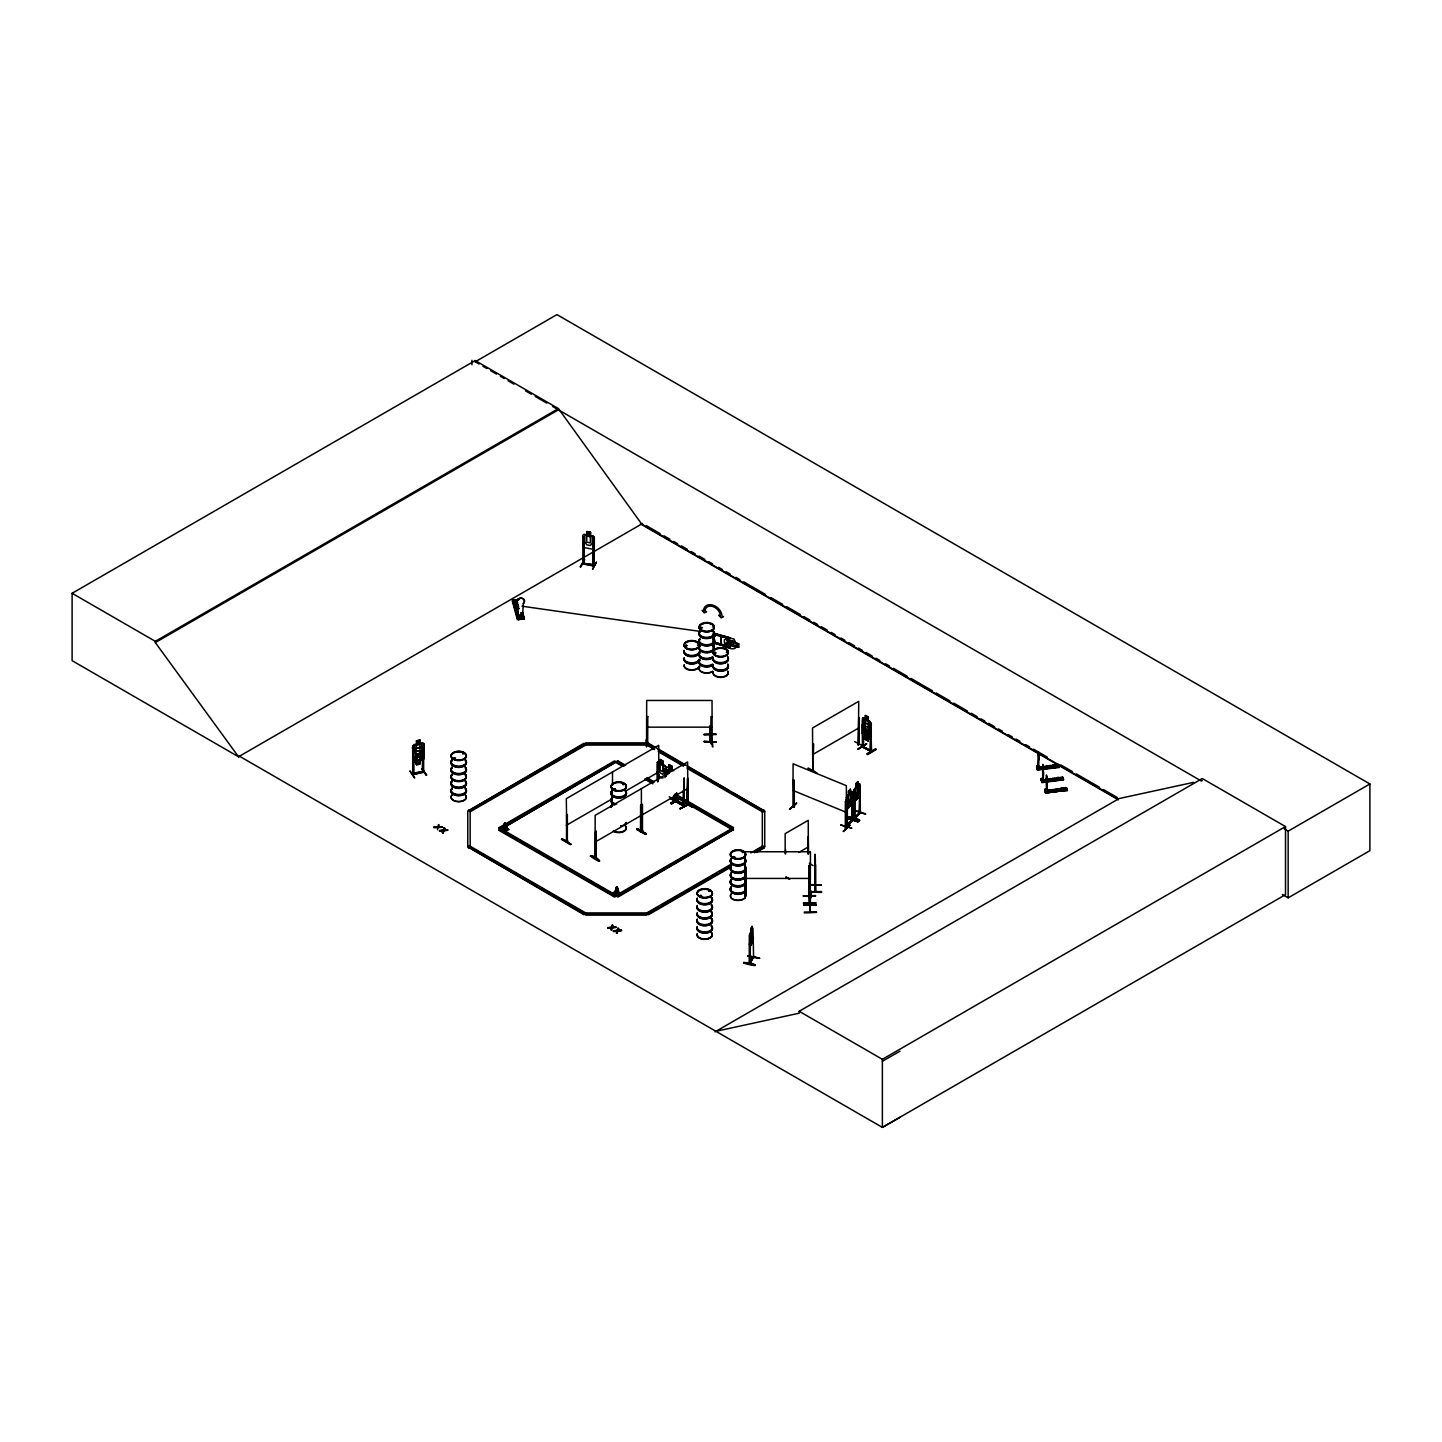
<?xml version="1.0" encoding="UTF-8"?>
<svg xmlns="http://www.w3.org/2000/svg" width="1442" height="1442" viewBox="0 0 1442 1442"><rect width="100%" height="100%" fill="white"/><g stroke="black" fill="none" stroke-linecap="round" stroke-linejoin="round"><path stroke-width="1.5" d="M809.16 878.575L809.413 885.857L809.917 876.754M809.917 890.543L810.007 888.741M814.928 867.561L815.163 874.753M809.827 900.871L809.755 891.967M809.647 883.063L809.809 880.503L810.007 891.336M810.043 892.526L810.025 895.085L810.17 892.508M1038.15 754.923L1037.501 770.028L1037.285 769.127L1058.969 766.585L1059.203 767.468L1037.483 769.974M1042.061 778.932L1042.62 778.788M1043.359 772.461L1043.161 780.933L1043.593 772.047M1047.271 783.024L1046.892 791.514L1046.351 789.387M809.647 892.995C809.701 897.122 809.899 884.595 809.737 890.741M809.214 880.972L809.25 879.512M815.018 868.39L814.928 869.796M504.844 826.392C503.799 815.685 510.847 834.792 503.186 830.105L504.952 822.877M616.653 890.435C615.608 879.728 622.656 898.835 615.013 894.148L616.761 886.92M809.827 886.848L809.863 885.388L809.953 887.569M1037.104 766.874C1036.834 766.946 1037.465 764.927 1038.889 768.298M1037.988 754.959L1038.619 751.931M1037.789 766.387L1038.727 768.316L1038.889 753.499M1041.701 779.491L1041.557 778.482L1041.809 781.131M1042.368 767.937L1043.197 765.089M1042.512 767.342L1042.8 764.62M1045.468 792.325L1067.368 790.685L1067.152 789.783L1045.666 793.226L1045.27 790.072M1046.081 779.059L1046.532 775.219M1045.468 790.072C1044.152 788.45 1048.118 790.721 1045.216 789.549M1047.09 783.042L1047.018 780.122M1047.325 782.645L1047.054 776.715M685.923 646.286C687.816 645.493 684.175 645.8 686.302 646.268M686.861 645.475L685.959 645.277M697.459 644.989L698.721 645.223M700.56 628.117L702.2 627.703L700.668 627.883M701.731 627.847L700.902 627.865M712.745 627L712.438 626.909M713.592 648.089L713.7 648.125M714.655 653.424L715.106 652.451M716.151 652.956L713.934 653.136L714.853 653.46M726.696 651.892L727.597 652.289L726.48 652.09M522.527 616.653L523.32 603.567A4.092 3.299 -15.2 0 0 523.374 599.007A4.092 3.299 -15.2 0 0 517.66 599.512A4.092 3.299 -15.2 0 0 517.66 604.234L517.624 604.09A4.092 3.299 -15.2 0 1 517.624 599.367A4.092 3.299 -15.2 0 1 523.32 598.863A4.092 3.299 -15.2 0 1 523.32 603.567L523.374 603.711M810.043 898.618L809.809 893.679L809.809 897.158M847.319 799.265L846.4 799.697L847.319 799.265L847.373 826.05C844.111 825.112 861.361 813.342 846.4 826.374M852.276 820.354L852.799 819.471L851.789 819.849M846.778 799.823L846.778 826.5L852.799 820.444M854.529 818.876L854.601 791.478L854.421 818.84L860.459 812.783M1045.252 790.018L1045.955 789.982M1046.441 789.874L1046.279 779.671M504.051 830.538L504.628 823.094L502.807 829.492M615.878 894.581L616.437 887.136L614.616 893.535M752.958 941.356L753.373 937.534L753.121 941.428L749.894 946.565L753.121 941.428M743.513 963.148C750.489 960.444 766.243 969.727 743.531 963.04M743.712 962.733L755.193 965.185L743.712 962.301M1038.925 759.844L1038.925 757.627M1046.369 775.237L1046.892 776.733M1046.333 778.139L1046.243 781.077M521.049 615.139C521.535 617.5 519.102 613.787 521.031 615.247M520.923 615.193L520.706 616.635L520.544 614.761M846.472 806.547L847.157 809.106L851.789 804.366L852.276 800.436M859.45 796.705L854.745 801.265L854.205 798.796L854.691 801.41L859.396 796.651L859.937 792.776M785.926 877.205L789.603 879.007M1042.656 779.311L1042.079 779.311M504.772 822.913L503.006 828.862M614.815 892.904L616.599 886.956M846.544 797.696L846.706 828.357L845.318 828.195L846.454 828.591L846.346 785.674L793.082 763.809L792.956 806.691L794.163 805.826M845.499 828.267L845.445 801.518L846.58 801.68L845.445 801.518M809.431 902.277L809.917 903.233L809.665 895.356M810.134 912.389L810.458 851.753L745.117 851.753L744.991 894.887L745.244 893.589L746.343 894.184M810.476 906.117L810.007 874.717L809.953 878.322M809.917 878.575L810.188 912.48L810.152 911.002M810.656 912.317L810.152 911.759M423.696 743.585L423.624 772.317C423.263 768.081 422.019 777.995 422.506 758.907M848.527 817.416C858.621 817.199 867.597 824.734 848.527 817.416L859.18 820.877M848.797 817.055L859.45 820.552M848.815 816.623L859.468 820.083M503.186 830.105L504.7 823.184M615.013 894.148L616.509 887.227M710.419 726.209L710.545 741.711M453.689 758.15L454.645 757.987M453.924 758.258C455.654 759.772 454.284 756.563 454.428 758.925M455.492 758.095L455.023 758.961M463.116 753.085L463.206 754.04L463.387 753.085M462.612 753.625L463.206 753.048M613.607 788.99L615.446 789.603L613.715 789.459M615.5 789.747L615.193 789.225M623.557 784.664L623.304 784.16M699.622 895.752L700.686 895.338M700.686 896.401L699.983 895.59L700.992 896.69M700.163 896.005L701.281 895.428L701.515 896.509M709.14 890.543L709.049 891.462M708.851 890.723L709.32 891.192M733.473 857.485L733.798 856.44L732.969 857.521M735.023 857.521L733.473 857.143M735.15 857.341L732.842 856.999L733.996 857.702M742.269 851.717L743.009 851.97M753.607 958.011L752.976 928.197L749.299 935.191L749.299 963.959L749.768 962.247M749.912 933.298L749.696 964.031L753.986 956.461L753.499 958.065M749.299 963.851L753.896 956.587M753.066 957.073L753.914 956.533M561.515 839.478C562.398 836.342 581.955 853.033 561.929 838.739M561.551 839.406L570.239 844.435L570.69 843.642M590.391 856.169C594.356 853.069 608.921 869.274 590.445 856.079M590.805 855.845L599.53 860.748M645.98 833.512L637.04 828.699L646.052 833.945M808.151 768.496L816.893 773.417M808.169 768.063L816.893 773.002M618.762 893.968L617.14 887.1L618.96 893.319M750.795 931.893L749.84 963.905M809.124 896.329L809.431 903.251L809.268 865.488L809.196 896.888M815.397 884.18L814.964 885.785M814.874 885.226L815.181 892.147L815.018 854.385L815.054 863.47M809.863 905.432L810.422 904.567M1057.058 789.874L1058.861 789.928M423.912 749.786L422.722 746.722L413.98 748.777L412.754 752.418L414.07 748.867L422.686 746.92M412.682 755.013L413.836 758.005L422.596 755.968L423.876 752.4M713.7 637.418L712.6 636.643M863.524 721.991L862.55 724.623L863.452 721.829L870.265 725.596L871.166 729.364L870.265 725.596M862.46 727.219L863.361 730.986L870.175 734.753L871.166 731.923M848.455 794.542L846.364 797.696L852.402 791.676L851.789 820.822M854.836 788.197L854.024 790.036L860.045 784.015L859.342 813.252L859.991 786.016L860.405 812.928L854.673 817.398M520.58 616.581L520.31 614.851M520.67 614.761L520.274 616.022L521.319 616.076M520.652 615.301L520.977 615.824M521.085 615.86L520.49 615.085M1042.674 767.324L1042.368 769.091M437.467 829.799L438.476 824.536M443.091 832.485L443.974 830.322L447.669 829.835L443.974 830.88L443.091 833.043L442.388 832.088L443.091 833.043M611.354 930.18L612.237 927.458L615.914 926.99L612.237 928.017L612.363 924.935L611.354 930.18L611.372 927.53M616.96 933.425L617.861 930.703L621.538 930.234L617.861 931.262L616.96 933.425L616.978 930.775L613.355 930.793L614.022 931.73L617.104 930.306L613.355 930.793M443.235 829.925L439.486 830.952L443.109 830.934L444.1 827.78L444.803 828.735L444.1 827.78M444.1 828.339L443.235 830.484L439.486 830.952M612.363 924.935L611.48 927.621L607.749 928.107L611.48 927.062M617.987 928.179L618.672 929.135L617.987 928.179L617.104 930.865L613.355 931.352M438.476 826.608L442.045 827.149L438.35 827.636L439.179 824.95M442.388 832.647L443.109 830.376M444.1 830.412L444.803 828.195M612.345 927.548L613.048 925.331M616.275 933.028L616.978 931.334M618.672 928.576L617.969 930.793L621.538 930.793M409.997 771.344L414.665 778.013L410.087 770.911M592.896 549.132L594.212 546.121M594.338 546.158L592.986 549.258L584.01 547.581L582.856 544.031L584.046 547.509M680.011 798.399L671.359 803.771M858.26 749.245L866.804 743.766L857.864 749.101M848.401 794.542L847.409 796.651L848.401 804.402L851.231 798.868L851.231 792.74L850.239 792.667L851.771 791.153M863.686 746.361L854.727 741.621M863.307 747.461L863.596 733.942M863.596 720.603L862.514 720.333L862.803 746.83L871.581 751.643L870.662 724.515L870.373 751.462L870.662 724.515M789.495 809.322L796.543 803.122M646.431 739.44L646.521 746.884M646.431 739.8L646.521 746.469M674.009 796.164L674.441 800.454M675.577 800.598L676.55 801.103M675.595 801.536L684.175 806.475L684.175 777.833L684.139 806.529M675.992 794.74L675.901 801.355L684.463 806.312C683.58 801.103 665.609 797.065 684.481 805.303M744.829 891.138L744.937 898.168M700.722 627.829L701.443 628.406M698.18 645.331L698.613 644.935M727.201 652.559L726.498 652.433M580.747 566.994L584.551 559.82M859.378 813.324L860.423 811.774L854.439 817.217M852.727 820.516L852.33 793.677L851.717 820.967M854.061 818.641L854.079 790M583.848 537.397L582.802 537.199L583.848 537.397L583.866 564.128L583.974 537.163M586.768 534.964L586.696 531.485L590.517 532.188L590.337 535.631L592.247 537.091L592.247 543.219L590.337 545.491L586.768 544.824L584.857 541.832L584.857 535.703L586.696 534.766M590.463 535.559L590.517 532.188M593.149 539.128L594.338 539.092L593.149 539.128L593.041 565.787L594.23 566.075L594.338 537.343L592.986 535.937L584.082 534.279L582.82 535.288L582.874 563.966L583.974 563.84M584.028 560.199L580.207 566.994L584.623 559.82M593.455 564.561L594.05 566.057L582.766 563.948L584.1 562.885L582.856 562.614L583.091 563.606M593.329 564.597L583.974 563.407L594.338 565.066M592.518 569.284L596.285 562.001M592.68 569.248L596.393 562.47M566.598 815.054L566.508 841.786L567.445 841.317L567.463 840.253L566.508 840.812M641.762 831.782L642.159 804.42L640.608 805.339L640.518 832.07L641.384 804.87M640.879 831.277L642.555 830.52M642.573 830.286L642.465 831.385L642.465 804.6M687.96 804.131L687.023 804.582M687.888 805.087L686.716 805.393L687.582 778.193L687.996 805.033L687.582 761.989L595.167 815.343L595.077 858.278L596.357 857.936L595.384 858.459L595.474 831.728M858.314 743.874L859.108 744.433L858.729 717.539L858.17 744.883L858.999 744.469M752.165 929.711L752.039 926.395L750.723 928.612L750.723 945.033M750.723 932.992L752.003 930.955M750.723 939.121L752.003 937.084M750.11 936.687L749.624 963.346M748.019 955.992L759.718 958.209L748.2 955.722M749.263 962.823L753.066 957.362M623.034 784.7L622.638 784.124M742.233 852.186L742.72 852.619M1056.103 764.747C1058.734 770.605 1053.633 762.962 1058.302 764.494L1059.113 767.036L1037.339 769.577L1036.546 767.36L1058.302 764.729L1059.185 767.468M1037.393 769.74L1059.113 766.802M1041.214 780.338L1062.97 778.229L1043.431 780.482M1063.529 779.798L1041.953 782.645L1041.358 778.5L1041.358 780.446M1058.248 764.873L1037.447 768.424M1064.538 789.08L1044.999 791.37L1044.801 789.315L1047 789.062L1047.829 792.523L1047.757 791.189L1045.342 791.748L1045.288 789.08M1044.945 790.919L1066.647 788.522C1063.511 784.52 1065.584 794.29 1064.286 787.945M1045.576 792.938L1044.873 790.414L1047.072 790.162M1060.537 777.364C1061.456 783.709 1060.339 773.597 1062.952 778.229M1062.862 777.941L1040.998 780.032L1041.07 778.716L1043.341 778.644L1041.07 778.716M1063.421 779.185L1062.754 777.112M1067.26 790.396L1066.485 787.692M865.452 726.227L864.01 728.048L864.01 734.176L865.452 739.349L868.174 740.846L868.084 737.619L869.616 737.277L869.616 731.148L868.174 727.723L868.174 721.613L865.47 720.117L865.47 726.245L868.174 727.741M416.594 764.657L416.594 761.376L412.754 761.232L412.772 746.145L413.818 744.685L422.56 742.738L423.876 743.585L423.912 758.6L422.74 760.042L414.07 761.881M423.912 758.6L420.073 760.565M1049.019 766.225L1050.281 766.261M1053.723 779.743L1053.615 778.734L1055.039 779.077M1058.716 790L1057.274 790.252L1058.013 789.369M713.429 636.337L713.592 649.891M715.214 634.877L715.214 636.391L712.51 635.598M712.51 634.083L729.526 638.842L729.706 637.706L713.79 633.056M729.526 638.842L729.706 637.706M713.61 643.06L729.526 647.728L729.706 646.611L713.79 641.942M729.526 647.728L729.706 646.611M724.353 636.301L733.996 639.094C741.188 652.992 729.021 649.351 720.802 644.069L720.874 636.283L724.407 636.228L720.928 636.481L720.928 644.015M735.204 642.826L738.827 643.817L738.773 647.17L735.258 646.034M738.773 647.17L727.237 645.259L724.371 642.753L724.371 639.689L727.237 638.914L738.646 643.961M647.891 742.666L646.809 742.702M712.168 743.603L712.024 700.47L646.683 700.47L646.557 743.603L647.764 742.648M712.132 742.666L711.05 742.702M746.343 893.914L744.991 893.914M810.584 893.914L809.232 893.914L810.584 893.661M636.643 829.402L645.331 834.467L646.467 833.8L637.076 829.204M636.967 829.204L645.98 834.071M516.542 607.154L518.309 606.415M848.401 807.682L848.329 791.225L850.419 789.243L850.419 792.523M857.9 798.129L857.972 781.546L855.989 783.565L856.061 800.022M858.08 781.582L856.061 783.601L856.169 786.935M848.401 795.642L850.239 793.749M856.061 787.981L857.9 786.106M848.401 801.77L850.239 799.877M856.061 794.109L857.9 792.217M847.031 809.07L851.789 804.366M852.33 821.003L852.709 793.803M860.369 786.142L859.45 786.575M847.572 818.227L857.954 821.958M847.59 818.263L858.224 821.724L847.265 818.047M847.013 825.058L851.717 820.282M846.346 826.266L847.373 825.869M854.061 818.714L859.991 812.693M522.635 612.652L524.311 618.997L517.354 619.627L512.216 600.701L518.741 599.71M514.343 600.503L513.388 600.593L514.343 600.503L519.481 619.429L518.525 619.519M518.273 619.555L513.586 602.738M521.031 612.616L522.31 619.213L521.067 614.959M522.689 618.726L523.861 618.618L523.392 616.924M566.346 841.479L567.463 841.227M567.337 841.353L567.373 814.604M596.213 857.053L595.384 857.485M642.465 831.277L640.915 832.178L641.69 830.862M640.645 831.926L642.159 831.097L642.159 804.42M641.384 831.457L641.384 788.666M642.411 830.376L641.041 831.187M858.387 744.811L858.729 701.317L812.531 727.994L812.747 771.11L813.721 770.587L812.441 770.947L813.396 769.415L812.801 770.154M793.316 779.816L794.344 806.871L794.218 780.194M789.585 809.449L796.615 803.104L789.585 808.89M845.336 828.141L846.58 828.321M846.58 827.347C843.732 826.879 848.202 827.131 846.328 828.609M843.588 831.565L850.149 825.076L843.119 831.277M859.919 813.396L859.27 783.583M854.601 818.155L855.07 788.99L856.115 786.881M455.167 758.889L454.338 759.249M701.641 896.239L700.686 896.455M658.273 761.791L657.336 762.457L658.237 761.664L664.816 765.576M863.524 717.846L862.568 718.531L863.488 717.701L870.103 721.595M863.434 735.06L870.247 738.827L871.076 738.07L871.076 723.217L868.354 720.405M870.247 738.827L871.166 738.16M809.359 894.653L810.584 894.635M810.422 894.923L809.395 894.923M505.169 830.646L505.331 823.058L506.953 829.925M1054.985 779.419L1053.723 779.563M863.524 735.005L862.352 733.419L862.352 724.605M863.379 735.15L862.46 733.365M865.272 736.177L865.272 739.476L868.174 741.08L868.174 737.565M862.46 718.422L862.388 747.01L871.256 751.859L871.256 723.181M865.452 718.801L864.01 719.306L865.452 734.987L869.111 737.15L867.291 732.392C871.202 730.391 867.868 726.84 866.678 731.328L864.173 726.768L866.101 731.707C862.19 733.527 865.669 737.186 866.714 732.824L868.228 736.646L868.174 730.355L865.452 728.859L868.174 730.373L869.616 728.552L869.616 722.424L868.174 720.513L868.354 717.125L865.452 715.52L868.354 717.125M871.455 724.947L870.373 724.677M863.361 730.986L870.265 734.699M871.148 750.885L863.398 746.812L870.571 750.435M867.183 753.769L876.141 749.461L867.651 754.599L867.165 753.769L875.709 748.74M867.291 754.31L875.727 749.173M785.566 849.626L785.566 853.898M807.899 853.88L808.277 836.504L808.583 853.826M611.732 805.79L612.508 788.197M657.931 781.258L658.706 761.52L658.237 781.438M566.291 840.488L567.463 840.253M566.994 841.065L566.291 798.67L658.706 745.316L658.742 769.397L660.166 772.84L662.815 774.372L664.239 772.57L662.815 761.25M687.023 805.555L687.888 778.374M636.607 829.492L637.743 828.826M692.196 806.835L683.472 801.878M813.306 743.766L813.234 770.388M859.035 744.378L859.035 717.701M858.819 743.189L857.864 744.721M239.588 756.275L238.651 756.834L72.1 660.67L72.1 593.293L475.211 360.554L558.433 408.591L641.654 524.023L1118.127 799.12M475.211 360.554L475.211 361.798L556.954 314.608L1369.9 783.961L1369.9 850.654L1288.157 897.843L1282.317 894.455M72.1 593.293L155.321 641.33L558.433 408.591M900.024 1117.334L882.378 1127.392L239.48 756.221L238.525 756.762L155.321 642.573L558.433 409.834M238.525 756.762L642.591 523.482M468.47 810.783L583.992 743.261L585.668 744.234L646.809 744.234L654.506 748.686M470.398 809.683L524.311 778.554M528.151 776.319L541.633 768.55M545.491 766.315L583.992 744.09L585.668 745.063L646.809 745.063L654.506 749.516M585.668 744.234L470.164 810.927L467.767 810.927L467.767 847.049L470.164 847.049L520.22 875.943M470.164 811.756L585.668 745.063L585.668 742.864L646.809 742.864M500.716 828.573L499.04 827.6L614.562 760.907L623.935 766.315M499.04 828.429L614.562 761.737L622.007 766.044M541.399 888.182L585.668 913.741L583.992 914.715L468.47 847.193L470.164 846.22L585.668 912.912L646.809 912.912L731.509 864.01M687.473 854.962L614.562 897.068L499.04 830.376L617.915 760.907L625.63 765.36M646.809 744.234L648.485 743.261L764.008 810.783L762.313 811.756L687.239 768.406M468.47 848.022L470.164 847.049L470.164 810.927L468.47 809.953M499.04 830.376L617.915 760.907M654.271 747.425L648.485 744.09L646.809 745.063L646.809 742.306L647.782 742.378M504.826 827.257L501.131 829.565M505.115 831.692L508.81 829.474L505.115 827.167M658.742 763.269L660.166 762.998L660.166 759.501L663.014 761.142L663.014 764.422M657.228 762.367L657.282 779.834M657.57 764.098L657.57 781.888M660.166 762.782L660.256 759.664M663.014 761.142L660.075 759.555M665.663 767.27L664.852 765.486M667.772 774.606L669.196 764.711L672.044 766.351L672.044 769.631M566.291 825.347L612.508 798.67M625.972 790.883L658.706 771.993M664.978 777.617L665.285 768.55M666.06 769.001L664.978 768.712M666.601 769.307L667.376 769.758M669.106 768.045L669.286 764.873M671.846 769.74L672.044 766.351M658.201 774.877C656.002 765.341 657.84 779.798 663.212 777.779M673.774 770.749L667.159 766.928L666.258 767.577L666.294 776.157M595.167 842.02L687.582 788.666M674.874 800.148L669.16 796.777M670.692 802.978L679.398 798.003L671.413 803.951L680.083 798.381L670.692 803.518M676.46 793.136L676.55 802.076L676.767 792.974M680.083 808.385L689.222 804.203L680.137 808.475M680.191 808.944L688.735 803.392M680.083 808.944L688.861 803.951M812.531 754.671L858.729 727.994M616.653 891.21C607.875 892.814 618.672 898.618 620.637 893.355M468.47 847.193L583.992 913.886L585.668 912.912L585.668 915.111L646.809 915.111L646.809 912.912L648.485 913.886L731.274 866.083M499.04 829.547L614.562 896.239L733.437 827.6L731.761 828.573M764.008 809.953L762.313 810.927L687.239 767.577M691.331 852.745L729.832 830.52M499.04 827.6L617.915 896.239L733.437 829.547L617.915 897.068L570.041 869.418M750.777 852.889L762.313 846.22L764.711 846.22M658.363 907.072L646.809 913.741L648.485 914.715L731.274 866.912M662.202 904.855L716.115 873.726M719.973 871.509L731.509 864.84M754.617 851.501L762.313 847.049L764.711 847.049L764.711 810.927L762.313 810.927L762.313 847.049L764.008 848.022L762.313 846.22M754.382 852.745L764.008 847.193M756.311 852.474L764.008 848.022M798.652 852.528L808.277 846.977M715.016 1031.859L1119.082 798.562L1193.525 782.375M715.953 1031.3L799.174 1013.203L799.174 1011.275L1202.286 778.536L1285.507 826.572L1285.507 894.653L882.378 1127.392L882.378 1059.311L1285.507 826.572M1202.286 780.464L1201.348 781.023L552.628 406.482M1284.299 828.916L1288.157 831.151L1369.9 783.961M882.378 1061.258L900.024 1051.2M700.091 627.342L701.984 627.378M714.042 652.595L715.448 652.397M713.321 637.851L712.979 637.923A7.643 4.416 0 0 1 707.481 644.736A7.643 4.416 0 0 1 699.749 638.536M709.915 734.861L709.987 741.855L709.987 725.578M566.67 841.786L567.067 814.424M463.044 753.103L463.621 753.283M614.148 788.972L615.265 788.666M700.163 895.734L700.866 896.455M517.227 600.251L518.399 600.142M522.635 618.924L521.301 612.814M523.933 618.816L522.671 614.616M523.482 619.105L521.68 612.76M524.257 619.015L522.491 612.706M413.512 773.669L412.304 774.624L423.371 771.957M423.696 772.227L412.448 774.859L413.71 774.552L413.602 747.911L412.412 747.911L413.602 747.911M642.159 830.123L640.518 831.097M595.943 856.8L595.167 858.242M582.928 563.642L594.465 565.805L594.23 564.741M517.263 606.433L516.47 607.064M412.484 773.525L422.812 771.506M1042.927 764.314L1043.413 770.929M792.956 805.717L794.326 806.907L793.497 806.475M845.571 827.942L845.679 801.301M416.414 764.729C425.732 761.646 412.899 768.226 416.54 761.304L414.683 760.637L416.54 745.352L420.019 744.541L420.019 750.651L421.875 752.832L421.875 758.961L420.019 760.493L420.145 763.845L420.199 760.637M416.54 740.972L420.019 740.161M422.506 745.568C424.885 744.595 420.289 747.461 422.506 750.002M422.073 768.658L426.67 775.219L422.055 768.604M615.536 892.4L616.599 892.183M870.571 750.164L871.256 750.885M518.363 607.875L517.336 607.893M518.363 608.145L516.578 607.461M675.901 800.382L676.28 802.04M413.277 773.345L422.398 771.578M437.485 827.69L433.862 827.167L442.045 827.149M447.669 829.835L444.1 829.853L443.974 830.88M439.486 830.412L447.669 830.394M612.345 927.008L615.914 926.99M607.749 927.548L615.914 927.548M607.749 928.107L611.372 928.071M621.538 930.234L617.969 930.252L617.861 931.262M433.862 827.167L437.611 826.681M433.862 827.708L437.611 827.239M438.35 827.077L442.045 826.59M711.05 743.279L710.798 742.9M746.091 893.95L746.091 894.923M1038.727 753.842L1038.727 756.239M1048.28 765.9L1050.479 765.414L1051.29 767.721M1052.426 765.179C1055.075 771.037 1049.974 763.395 1054.625 764.927L1055.454 767.468L1054.625 764.927M1036.69 766.297L1038.835 765.846L1039.646 769.325L1039.592 767.991L1037.159 768.55L1037.104 765.864M1042.602 769.776L1042.512 768.442M1052.714 778.518L1054.913 778.013L1055.742 780.338M1056.878 777.797C1059.509 783.655 1054.408 776.012 1059.077 777.544L1059.888 780.086L1059.077 777.544M1062.79 777.743L1041.07 780.032L1041.899 782.195L1063.367 779.311M1041.899 781.041L1044.098 780.771L1044.098 781.943L1043.341 779.563M1041.773 782.141L1063.583 779.635L1062.754 777.328M1047.018 783.258L1047.072 791.496L1046.333 789.693M1056.445 789.098L1058.644 788.612L1059.473 790.919M1060.609 788.377C1063.241 794.236 1058.14 786.593 1062.808 788.125L1063.619 790.667L1062.808 788.125M1044.729 790.558L1066.485 787.927L1067.296 790.234L1045.558 792.866M1044.837 790.883L1066.629 788.377M1045.504 792.74L1067.296 790M412.61 773.903L412.736 774.859L412.682 746.217M683.544 802.293L692.268 807.268M513.172 600.611L518.741 599.367M517.245 601.458L513.208 602.179L517.245 601.819M517.588 602.756L513.55 603.459L517.588 603.098M518.111 605.009L514.073 605.388L518.111 604.667M518.561 606.379L514.542 607.082L518.561 606.721M519.084 608.29L515.046 609.011L519.084 608.65M519.877 615.554L521.716 615.373L521.77 618.474L519.877 618.456L519.877 615.554L519.877 618.456M519.913 615.716L521.77 615.554M523.518 616.725L517.299 617.248L517.299 615.518L517.768 616.852L522.869 616.401L523.356 614.959L523.392 618.312L518.291 618.78L517.822 617.428L517.822 619.177L518.669 619.537L514.542 604.793M647.674 743.675L647.782 716.674L646.683 716.674L647.782 716.674M863.271 746.541L863.398 747.497L863.307 720.784M871.148 751.859L870.409 750.471M674.73 801.067L670.548 798.616M683.688 790.288L683.382 806.132L683.382 790.468M809.683 886.433L809.917 889.93M809.773 891.787L809.809 893.77M809.737 898.546L809.178 869.346M815.109 859.991L815.018 862.28M815.595 864.749L815.613 892.147L815.361 885.136M814.964 869.292L814.892 854.385M809.214 871.094L809.25 873.383M809.304 874.573L809.124 865.488M809.917 876.844L810.043 883.802M810.025 881.819L810.098 880.323L810.007 882.612M809.016 884.577L821.273 884.991L809.016 884.973M808.998 884.757L821.273 884.811M809.953 889.624L809.917 885.64M809.268 891.661L821.525 891.607L809.286 892.58M821.525 892.039L809.286 892.129L821.543 892.436M815.523 895.554L803.248 895.861L815.523 896.095M803.266 896.077L815.505 895.915M803.518 902.818L815.775 902.71M815.775 903.197L803.536 903.701M803.536 903.611L815.775 903.143M816.262 904.765L803.987 905.089L816.262 905.324M804.005 905.306L816.262 905.143M804.275 912.047L816.514 911.939M816.514 912.425L804.275 912.912M711.05 743.639L710.924 716.674L712.024 716.674M703.984 734.393L716.241 734.194L704.002 734.807M703.984 734.411L716.241 734.573M704.075 741.314L716.332 742.215L704.075 741.422M647.782 743.351L646.629 743.297L647.927 743.603M711.987 743.333L710.924 743.603L712.168 743.351M712.889 747.01L712.15 739.385L712.276 746.505M745.117 894.635L746.217 894.635M745.117 894.887L746.217 894.887L746.217 867.958L745.117 868.21M646.683 727.147L712.024 727.147M762.313 811.756L764.711 811.756M467.767 846.22L470.164 846.22M745.117 878.43L810.458 878.43M585.668 914.282L646.809 914.282M752.003 929.856L752.003 939.715L750.723 941.752L750.02 940.202M687.672 803.861L686.807 805.339M709.23 890.507L709.392 890.561M857.9 785.007L858.891 785.079L857.9 794.848L856.061 796.741L855.07 795.119M421.533 768.694L426.129 775.255M686.176 645.277L687.149 645.619M586.768 531.683L590.337 532.35M512.757 600.449L517.876 619.375L512.685 599.908M1050.064 766.008L1050.695 766.729L1049.271 766.946M713.61 633.272L729.526 637.941M713.79 633.957L729.706 638.626M713.61 642.159L729.526 646.827M713.79 642.844L729.706 647.512M809.611 895.194L809.827 892.977M854.908 810.386L865.56 813.883M865.615 814.297L854.962 810.801M811.179 891.156L810.62 898.294L810.548 890.669M793.082 806.691L794.091 807.105L793.983 780.392M793.082 790.486L846.346 812.351M683.868 805.862L683.382 805.159M1048.893 766.621L1050.461 766.153M863.398 717.774L865.56 718.963M866.318 744.054L858.314 748.867M611.732 788.666L612.021 805.97M561.875 839.208L570.708 844.183M809.341 863.181L813.054 865.597M786.124 877.024L789.621 879.133M475.211 361.798L479.086 364.033M482.962 366.268L486.837 368.503M490.695 370.738L496.499 374.091M500.374 376.326L504.249 378.561M508.125 380.796L513.929 384.149M525.537 390.854L531.341 394.207M535.216 396.442L546.824 403.129M646.485 525.717L660.094 533.576M663.987 535.829L669.827 539.2M673.702 541.435L677.596 543.688M681.489 545.923L687.329 549.294M691.223 551.547L695.098 553.8M698.991 556.035L704.832 559.406M708.725 561.659L712.6 563.894M718.44 567.265L722.334 569.518M726.227 571.753L730.103 574.006M735.943 577.377L739.836 579.612M743.73 581.865L765.125 594.212M770.947 597.583L782.627 604.324M786.503 606.559L800.13 614.418M804.005 616.671L809.845 620.042M813.739 622.277L817.632 624.53M821.525 626.783L827.347 630.136M831.241 632.389L835.134 634.642M840.956 637.995L844.85 640.248M848.743 642.501L854.583 645.872M858.477 648.107L862.352 650.36M866.245 652.595L872.086 655.966M875.979 658.219L879.854 660.454M885.694 663.825L889.588 666.078M893.481 668.313L907.09 676.172M910.983 678.425L932.379 690.772M936.255 693.025L949.881 700.884M953.757 703.119L967.384 710.996M971.259 713.231L977.099 716.602M980.993 718.855L984.886 721.09M988.779 723.343L994.601 726.714M998.495 728.949L1002.388 731.202M1008.21 734.573L1012.104 736.808M1015.997 739.061L1019.891 741.296M1025.731 744.667L1029.606 746.92M1033.499 749.155L1047.108 757.032M1060.735 764.891L1072.397 771.614M1076.291 773.867L1099.633 787.332M1103.509 789.585L1117.135 797.444M640.374 523.843L1118.415 799.841M658.111 749.642L685.076 765.215M688.915 767.432L712.024 780.771M715.881 783.006L729.346 790.775M733.203 793.01L764.008 810.783M658.363 750.903L683.382 765.36M658.363 751.733L683.382 766.189M669.106 764.765L671.936 766.405M671.846 770.839L669.196 769.307L669.196 773.381M646.809 777.58L654.506 782.033M675.685 794.254L733.437 827.6M619.844 762.854L623.701 765.071M648.72 779.527L652.577 781.744M679.524 797.3L733.437 828.429M645.115 778.554L652.811 783.006M673.991 795.227L733.437 829.547M645.115 779.383L652.811 783.835M673.991 796.056L733.437 830.376M675.09 799.877L674.766 801.121L674.784 794.398M670.548 797.913L674.045 799.715M670.836 798.435L675.09 800.887M505.115 827.257L508.81 829.565M502.645 830.52L566.183 867.201M799.174 1011.275L882.378 1059.311M524.059 878.178L537.542 885.947M412.7 761.16L414.07 762.079M675.09 800.851L675.09 794.218M675.685 801.608L675.685 794.903M673.991 800.634L674.297 795.984M592.896 536.118L594.176 537.451M422.596 755.968L413.782 757.933L412.772 754.887M507.151 829.276L505.259 822.967M664.762 765.54L665.862 767.216L665.753 776.084M1048.28 765.666L1049.091 767.973M1052.714 778.283L1053.525 780.591M1056.445 788.864L1057.256 791.189M513.857 600.16L519.336 619.465L513.803 600.359M846.544 806.457L847.193 808.962M759.501 958.389L747.983 956.136M862.658 727.201L863.524 730.86M749.335 943.933L749.894 946.565M1038.582 752.49L1038.709 753.517M618.041 894.455L616.996 887.281L616.978 894.689M505.169 823.238L506.232 830.412M1058.518 765.612L1058.302 764.494M616.942 886.938L617.446 890.507M505.115 822.895L505.89 828.249M1043.089 765.432L1043.359 770.226M1042.692 779.04L1042.674 770.479M517.624 604.09L518.489 617.014M809.953 890.183L809.863 888.002L810.152 895.085M814.892 858.945L814.964 861.108M814.892 865.074L814.964 867.237M809.268 865.488C808.638 869.202 811.287 867.723 809.178 868.012M809.142 876.177L809.214 878.34M814.838 863.92L814.892 867.705M809.845 884.252L809.719 890.976M809.088 875.024L809.142 878.809M1288.157 831.151L1288.157 897.843M1043.269 778.464L1043.269 779.617M1039.592 767.991L1039.592 768.91M1036.906 765.9L1036.906 767.847M850.311 789.207L850.239 805.79M815.361 858.459L815.379 885.857M813.612 743.928L812.891 771.073L812.837 744.378M808.277 853.646L808.277 820.3L785.169 833.638L785.169 853.646M753.03 956.911L753.03 957.885M752.039 926.395L752.003 942.996M713.7 649.927L713.826 637.003L713.195 637.977A7.751 4.47 0 0 1 707.481 645.223A7.751 4.47 0 0 1 699.658 638.932M713.195 637.706L713.321 650.36M667.087 769.938L667.087 774.39M659.012 774.552L659.012 778.842M658.706 774.372L658.706 778.662M612.508 771.993L612.508 785.331M596.249 831.277L596.249 858.062L595.943 831.097M593.293 538.893L593.239 565.913M471.949 360.302L471.949 364.718M422.668 745.784L422.83 772.515M413.439 747.677L413.439 752.129M413.439 761.015L413.53 774.678M155.321 641.33L155.321 642.573M700.452 631.434A1686.185 58.617 8.8 0 1 522.004 606.181M518.038 605.604A1686.185 58.617 8.8 0 1 514.073 605.027M744.757 866.3A7.751 4.47 0 0 1 738.052 873.023A7.751 4.47 0 0 1 731.328 866.3M744.649 866.768A7.625 4.398 0 0 1 738.052 873.383A7.625 4.398 0 0 1 731.436 866.768M744.631 872.518A7.607 4.398 0 0 1 738.052 879.097A7.607 4.398 0 0 1 731.455 872.518M744.667 872.68A7.661 4.416 0 0 1 738.052 879.296A7.661 4.416 0 0 1 731.418 872.68M744.667 873.239A7.661 4.416 0 0 1 738.052 879.872A7.661 4.416 0 0 1 731.418 873.239M744.757 858.945A7.751 4.47 0 0 1 738.052 865.651A7.751 4.47 0 0 1 731.328 858.945M744.667 865.524A7.643 4.416 0 0 1 738.052 872.158A7.643 4.416 0 0 1 731.418 865.524M744.667 859.414A7.643 4.416 0 0 1 738.052 866.029A7.643 4.416 0 0 1 731.418 859.414M744.757 865.921A7.751 4.47 0 0 1 738.052 872.644A7.751 4.47 0 0 1 731.328 865.921M744.757 858.567A7.751 4.47 0 0 1 738.052 865.272A7.751 4.47 0 0 1 731.328 858.567M744.667 858.17A7.643 4.416 0 0 1 738.052 864.785A7.643 4.416 0 0 1 731.418 858.17M744.757 887.281A7.751 4.47 0 0 1 738.052 894.004A7.751 4.47 0 0 1 731.328 887.281M744.667 887.749A7.643 4.416 0 0 1 738.052 894.364A7.643 4.416 0 0 1 731.418 887.749M744.667 893.643A7.661 4.416 0 0 1 738.052 900.277A7.661 4.416 0 0 1 731.418 893.643M744.631 873.636A7.607 4.398 0 0 1 738.052 880.215A7.607 4.398 0 0 1 731.455 873.636M744.667 893.896A7.643 4.416 0 0 1 738.052 900.511A7.643 4.416 0 0 1 731.418 893.896M744.757 879.926A7.751 4.47 0 0 1 738.052 886.632A7.751 4.47 0 0 1 731.328 879.926M744.667 886.506A7.643 4.416 0 0 1 738.052 893.139A7.643 4.416 0 0 1 731.418 886.506M744.667 880.377A7.643 4.416 0 0 1 738.052 887.01A7.643 4.416 0 0 1 731.418 880.377M744.757 886.902A7.751 4.47 0 0 1 738.052 893.625A7.751 4.47 0 0 1 731.328 886.902M744.757 879.548A7.751 4.47 0 0 1 738.052 886.253A7.751 4.47 0 0 1 731.328 879.548M744.667 879.151A7.643 4.416 0 0 1 738.052 885.767A7.643 4.416 0 0 1 731.418 879.151M465.405 767.721A7.751 4.47 0 0 1 458.7 774.426A7.751 4.47 0 0 1 451.995 767.721M465.315 768.171A7.625 4.398 0 0 1 458.7 774.787A7.625 4.398 0 0 1 452.103 768.171M465.333 774.084A7.661 4.416 0 0 1 458.7 780.717A7.661 4.416 0 0 1 452.067 774.084M465.315 774.408A7.643 4.416 0 0 1 458.7 781.041A7.643 4.416 0 0 1 452.085 774.408M465.405 760.349A7.751 4.47 0 0 1 458.7 767.072A7.751 4.47 0 0 1 451.995 760.349M465.315 766.946A7.625 4.398 0 0 1 458.7 773.543A7.625 4.398 0 0 1 452.103 766.946M465.315 760.817A7.643 4.416 0 0 1 458.7 767.432A7.643 4.416 0 0 1 452.085 760.817M465.405 767.342A7.751 4.47 0 0 1 458.7 774.048A7.751 4.47 0 0 1 451.995 767.342M465.405 759.97A7.751 4.47 0 0 1 458.7 766.693A7.751 4.47 0 0 1 451.995 759.97M465.315 759.573A7.643 4.416 0 0 1 458.7 766.207A7.643 4.416 0 0 1 452.085 759.573M465.405 788.702A7.751 4.47 0 0 1 458.7 795.407A7.751 4.47 0 0 1 451.995 788.702M465.315 789.153A7.625 4.398 0 0 1 458.7 795.768A7.625 4.398 0 0 1 452.103 789.153M465.315 794.903A7.625 4.398 0 0 1 458.7 801.518A7.625 4.398 0 0 1 452.103 794.903M465.297 775.039A7.607 4.398 0 0 1 458.7 781.636A7.607 4.398 0 0 1 452.103 775.039M465.333 795.083A7.661 4.416 0 0 1 458.7 801.698A7.661 4.416 0 0 1 452.067 795.083M465.333 774.642A7.661 4.416 0 0 1 458.7 781.258A7.661 4.416 0 0 1 452.067 774.642M465.405 781.33A7.751 4.47 0 0 1 458.7 788.053A7.751 4.47 0 0 1 451.995 781.33M465.315 787.927A7.625 4.398 0 0 1 458.7 794.524A7.625 4.398 0 0 1 452.103 787.927M465.315 781.798A7.643 4.416 0 0 1 458.7 788.413A7.643 4.416 0 0 1 452.085 781.798M465.405 788.323A7.751 4.47 0 0 1 458.7 795.029A7.751 4.47 0 0 1 451.995 788.323M465.405 780.951A7.751 4.47 0 0 1 458.7 787.674A7.751 4.47 0 0 1 451.995 780.951M465.315 780.573A7.625 4.398 0 0 1 458.7 787.17A7.625 4.398 0 0 1 452.103 780.573M727.795 656.687A7.625 4.398 0 0 1 721.415 662.617A7.625 4.398 0 0 1 713.141 657.534M727.904 664.456A7.751 4.47 0 0 1 721.433 670.476A7.751 4.47 0 0 1 713.015 665.303M727.904 664.834A7.751 4.47 0 0 1 721.433 670.854A7.751 4.47 0 0 1 713.015 665.681M727.904 657.462A7.751 4.47 0 0 1 721.433 663.5A7.751 4.47 0 0 1 713.015 658.327M727.904 657.083A7.751 4.47 0 0 1 721.433 663.122A7.751 4.47 0 0 1 713.015 657.949M727.795 657.913A7.625 4.398 0 0 1 722.406 663.771A7.625 4.398 0 0 1 713.069 659.913M727.813 664.041A7.643 4.416 0 0 1 721.415 669.989A7.643 4.416 0 0 1 713.123 664.888M727.795 665.285A7.625 4.398 0 0 1 722.406 671.125A7.625 4.398 0 0 1 713.069 667.267M727.777 671.035A7.589 4.38 0 0 1 721.415 676.947A7.589 4.38 0 0 1 713.159 671.882M727.831 671.449A7.661 4.416 0 0 1 721.433 677.398A7.661 4.416 0 0 1 713.105 672.296M698.685 661.481A7.625 4.398 0 0 1 689.528 663.879A7.625 4.398 0 0 1 684.211 658.958M699.226 666.132A7.589 4.38 0 0 1 690.502 669.737A7.589 4.38 0 0 1 684.247 664.708M699.262 651.784A7.625 4.398 0 0 1 690.502 655.425A7.625 4.398 0 0 1 684.211 650.36M698.793 660.706A7.751 4.47 0 0 1 689.492 663.14A7.751 4.47 0 0 1 684.085 658.147M699.388 659.967A7.751 4.47 0 0 1 690.484 663.662A7.751 4.47 0 0 1 684.085 658.525M699.262 659.138A7.625 4.398 0 0 1 690.502 662.779A7.625 4.398 0 0 1 684.211 657.714M699.28 653.028A7.643 4.416 0 0 1 690.502 656.669A7.643 4.416 0 0 1 684.193 651.586M699.388 652.595A7.751 4.47 0 0 1 690.484 656.29A7.751 4.47 0 0 1 684.085 651.153M698.793 653.334A7.751 4.47 0 0 1 689.492 655.786A7.751 4.47 0 0 1 684.085 650.775M699.298 666.546A7.661 4.416 0 0 1 690.502 670.206A7.661 4.416 0 0 1 684.175 665.122M711.357 897.032A7.643 4.416 0 0 1 705.733 903.611A7.643 4.416 0 0 1 697.351 898.096M711.357 905.63A7.643 4.416 0 0 1 705.733 912.209A7.643 4.416 0 0 1 697.351 906.694M711.447 905.161A7.751 4.47 0 0 1 705.751 911.831A7.751 4.47 0 0 1 697.243 906.243M711.447 904.783A7.751 4.47 0 0 1 705.751 911.452A7.751 4.47 0 0 1 697.243 905.864M711.447 897.807A7.751 4.47 0 0 1 705.751 904.476A7.751 4.47 0 0 1 697.243 898.889M711.447 897.429A7.751 4.47 0 0 1 705.751 904.098A7.751 4.47 0 0 1 697.243 898.51M711.357 898.258A7.643 4.416 0 0 1 705.733 904.837A7.643 4.416 0 0 1 697.351 899.321M711.357 904.386A7.643 4.416 0 0 1 705.733 910.965A7.643 4.416 0 0 1 697.351 905.45M711.357 911.524A7.661 4.416 0 0 1 705.733 918.121A7.661 4.416 0 0 1 697.333 912.588M711.321 911.398A7.607 4.398 0 0 1 706.706 917.833A7.607 4.398 0 0 1 697.117 913.579M711.357 912.083A7.661 4.416 0 0 1 705.733 918.68A7.661 4.416 0 0 1 697.333 913.147M711.339 919.239A7.625 4.398 0 0 1 705.733 925.818A7.625 4.398 0 0 1 697.369 920.302M711.357 918.013A7.643 4.416 0 0 1 705.733 924.592A7.643 4.416 0 0 1 697.351 919.077M711.357 926.611A7.643 4.416 0 0 1 705.733 933.19A7.643 4.416 0 0 1 697.351 927.675M711.447 926.143A7.751 4.47 0 0 1 705.751 932.812A7.751 4.47 0 0 1 697.243 927.224M711.447 925.764A7.751 4.47 0 0 1 705.751 932.433A7.751 4.47 0 0 1 697.243 926.846M711.447 918.788A7.751 4.47 0 0 1 705.751 925.458A7.751 4.47 0 0 1 697.243 919.87M711.447 918.41A7.751 4.47 0 0 1 705.751 925.079A7.751 4.47 0 0 1 697.243 919.491M711.357 925.367A7.643 4.416 0 0 1 705.733 931.947A7.643 4.416 0 0 1 697.351 926.431M711.357 932.505A7.661 4.416 0 0 1 705.733 939.102A7.661 4.416 0 0 1 697.333 933.569M711.357 932.776A7.643 4.416 0 0 1 705.733 939.355A7.643 4.416 0 0 1 697.351 933.839M711.339 932.361A7.625 4.398 0 0 1 706.706 938.814A7.625 4.398 0 0 1 697.099 934.56M711.321 912.48A7.607 4.398 0 0 1 706.706 918.933A7.607 4.398 0 0 1 697.117 914.679M712.907 639.004A7.625 4.398 0 0 1 707.463 645.962A7.625 4.398 0 0 1 699.767 639.761M712.889 644.772A7.589 4.38 0 0 1 707.463 651.694A7.589 4.38 0 0 1 699.785 645.529M712.907 645.223A7.625 4.398 0 0 1 707.463 652.163A7.625 4.398 0 0 1 699.767 645.98M712.907 630.424A7.625 4.398 0 0 1 707.463 637.364A7.625 4.398 0 0 1 699.767 631.181M713.015 638.536A7.751 4.47 0 0 1 707.481 645.601A7.751 4.47 0 0 1 699.658 639.311M712.925 631.65A7.643 4.416 0 0 1 707.481 638.608A7.643 4.416 0 0 1 699.749 632.407M713.015 631.181A7.751 4.47 0 0 1 707.481 638.247A7.751 4.47 0 0 1 699.658 631.957M713.015 630.803A7.751 4.47 0 0 1 707.481 637.869A7.751 4.47 0 0 1 699.658 631.578M712.618 665.357A7.625 4.398 0 0 1 702.687 666.312A7.625 4.398 0 0 1 699.767 660.742M712.636 671.269A7.661 4.416 0 0 1 702.687 672.224A7.661 4.416 0 0 1 699.731 666.655M712.636 671.521A7.661 4.416 0 0 1 702.687 672.495A7.661 4.416 0 0 1 699.731 666.907M712.618 656.759A7.625 4.398 0 0 1 702.687 657.714A7.625 4.398 0 0 1 699.767 652.163M712.708 664.96A7.751 4.47 0 0 1 702.633 665.934A7.751 4.47 0 0 1 699.658 660.292M712.708 664.582A7.751 4.47 0 0 1 702.633 665.555A7.751 4.47 0 0 1 699.658 659.913M712.618 664.113A7.625 4.398 0 0 1 702.687 665.068A7.625 4.398 0 0 1 699.767 659.517M712.618 657.985A7.625 4.398 0 0 1 702.687 658.94A7.625 4.398 0 0 1 699.767 653.388M712.708 657.606A7.751 4.47 0 0 1 702.633 658.579A7.751 4.47 0 0 1 699.658 652.938M712.708 657.228A7.751 4.47 0 0 1 702.633 658.201A7.751 4.47 0 0 1 699.658 652.559M712.889 645.872A7.589 4.38 0 0 1 707.463 652.793A7.589 4.38 0 0 1 699.785 646.611M712.925 645.475A7.661 4.416 0 0 1 707.481 652.451A7.661 4.416 0 0 1 699.731 646.232M614.851 804.51A7.751 4.47 0 0 1 612.003 798.399M614.905 804.87A7.625 4.398 0 0 1 612.111 798.85M611.102 806.799A7.607 4.398 0 0 1 612.129 804.6M611.084 807.304A7.643 4.416 0 0 1 612.093 805.087M625.431 791.027A7.751 4.47 0 0 1 618.726 797.75A7.751 4.47 0 0 1 612.003 791.027M616.743 804.095A7.643 4.416 0 0 1 612.093 797.624M625.323 791.496A7.625 4.398 0 0 1 618.726 798.093A7.625 4.398 0 0 1 612.111 791.496M614.851 804.131A7.751 4.47 0 0 1 612.003 798.021M625.431 790.649A7.751 4.47 0 0 1 618.726 797.372A7.751 4.47 0 0 1 612.003 790.649M625.323 790.27A7.625 4.398 0 0 1 618.726 796.867A7.625 4.398 0 0 1 612.111 790.27M611.39 806.763A7.589 4.38 0 0 1 612.147 805.699M611.318 806.366A7.661 4.416 0 0 1 612.093 805.303M625.305 825.599A7.607 4.398 0 0 1 623.359 831.277A7.607 4.398 0 0 1 613.337 830.898M625.341 826.014A7.643 4.416 0 0 1 623.377 831.728A7.643 4.416 0 0 1 613.319 831.349M626.098 823.184A7.643 4.416 0 0 1 624.116 825.166M622.547 825.869A7.643 4.416 0 0 1 620.691 826.302M626.207 822.769A7.751 4.47 0 0 1 624.206 824.77M622.602 825.491A7.751 4.47 0 0 1 620.727 825.942M626.207 822.391A7.751 4.47 0 0 1 625.431 823.472M725.578 643.492L725.795 644.394L729.904 643.456L733.978 646.719L730.715 643.042C736.123 643.565 734.05 638.86 729.886 642.087L725.65 638.644L729.129 642.519L725.578 643.492M840.866 825.022L851.843 828.249L840.884 824.986M415.134 752.994L417.585 756.311L415.224 760.637L418.396 756.888L421.461 759.177L419.135 755.968L421.569 751.498L418.342 755.446L415.134 752.994M421.875 750.219L420.019 753.283L420.019 759.393L416.54 760.204L416.54 754.076L414.683 751.913L414.683 745.784L416.54 744.252L416.359 740.809L420.145 740.016L420.019 743.441L421.875 744.09L421.875 750.219M751.769 927.494L750.94 929.892L751.769 927.494M1036.78 767.721L1058.464 765.179L1036.654 767.667M849.915 790.27L848.725 792.577L849.915 790.27M857.575 782.609L856.386 784.917L857.575 782.609M706.508 611.642L704.291 612.94L702.092 610.363L703.606 610.795A10.292 7.498 41.3 0 1 712.781 605.081A10.292 7.498 41.3 0 1 721.973 616.185L723.487 616.617L721.144 617.879L718.783 615.247L720.297 615.698A8.598 6.255 41.3 0 0 712.636 606.433A8.598 6.255 41.3 0 0 704.976 611.21L706.508 611.642M420.019 750.633L416.54 751.462L420.019 750.651M420.019 753.265L416.54 754.076L420.019 753.283M419.406 762.277L417.171 763.899L419.406 762.277M419.406 740.846L417.171 742.468L419.406 740.846M716.332 741.747L704.075 741.873L716.332 741.801M589.706 532.783L587.417 532.35L587.417 533.45L589.706 533.882L589.706 532.783M590.337 536.73L586.768 536.063L586.768 542.192L590.337 542.859L590.337 536.73M733.888 642.537L727.237 640.554L727.237 643.619L733.888 645.601L733.888 642.537M738.052 644.34L736.862 643.979L736.862 645.944L738.052 646.304L738.052 644.34M867.687 717.521L865.939 716.548L867.687 718.621L867.687 717.521M867.687 738.953L865.939 737.98L867.687 740.034L867.687 738.953M662.347 761.52L660.634 760.529L662.347 762.62L662.347 761.52M671.377 766.729L669.665 765.738L671.377 767.829L671.377 766.729M662.815 765.63L660.166 764.098L660.166 770.226L662.815 771.758L662.815 765.63M865.47 719.017L865.452 715.52L865.362 718.855M734.23 858.026A7.643 4.416 0 0 0 745.694 854.205A7.643 4.416 0 0 0 734.23 850.365A7.643 4.416 0 0 0 734.23 858.026M734.212 858.296A7.661 4.416 0 0 0 745.694 854.475A7.661 4.416 0 0 0 734.212 850.636A7.661 4.416 0 0 0 734.212 858.296M734.248 858.657A7.607 4.398 0 0 0 745.658 854.854A7.607 4.398 0 0 0 734.248 851.032A7.607 4.398 0 0 0 734.248 858.657M454.879 759.465A7.643 4.416 0 0 0 466.343 755.644A7.643 4.416 0 0 0 454.879 751.823A7.643 4.416 0 0 0 454.879 759.465M454.897 760.06A7.607 4.398 0 0 0 466.307 756.257A7.607 4.398 0 0 0 454.897 752.454A7.607 4.398 0 0 0 454.897 760.06M454.879 759.7A7.661 4.416 0 0 0 466.361 755.878A7.661 4.416 0 0 0 454.879 752.039A7.661 4.416 0 0 0 454.879 759.7M715.827 655.461A7.625 4.398 0 0 0 728.192 652.775A7.625 4.398 0 0 0 717.972 647.945A7.625 4.398 0 0 0 715.827 655.461M715.845 656.092A7.589 4.38 0 0 0 728.156 653.406A7.589 4.38 0 0 0 717.972 648.594A7.589 4.38 0 0 0 715.845 656.092M715.809 655.75A7.661 4.416 0 0 0 728.228 653.046A7.661 4.416 0 0 0 717.954 648.197A7.661 4.416 0 0 0 715.809 655.75M686.897 648.305A7.625 4.398 0 0 0 699.262 645.601A7.625 4.398 0 0 0 689.042 640.771A7.625 4.398 0 0 0 686.897 648.305M686.933 648.918A7.589 4.38 0 0 0 699.226 646.232A7.589 4.38 0 0 0 689.042 641.42A7.589 4.38 0 0 0 686.933 648.918M686.879 648.576A7.661 4.416 0 0 0 699.298 645.872A7.661 4.416 0 0 0 689.024 641.023A7.661 4.416 0 0 0 686.879 648.576M700.92 896.87A7.643 4.416 0 0 0 712.384 893.049A7.643 4.416 0 0 0 700.92 889.227A7.643 4.416 0 0 0 700.92 896.87M700.92 897.501A7.607 4.398 0 0 0 712.348 893.698A7.607 4.398 0 0 0 700.92 889.894A7.607 4.398 0 0 0 700.92 897.501M700.902 897.14A7.661 4.416 0 0 0 712.384 893.319A7.661 4.416 0 0 0 700.902 889.48A7.661 4.416 0 0 0 700.902 897.14M701.875 630.208A7.625 4.398 0 0 0 714.241 627.522A7.625 4.398 0 0 0 704.02 622.692A7.625 4.398 0 0 0 701.875 630.208M701.912 630.839A7.589 4.38 0 0 0 714.205 628.153A7.589 4.38 0 0 0 704.038 623.341A7.607 4.398 0 0 0 701.893 630.857A7.607 4.398 0 0 0 714.223 628.171A7.607 4.398 0 0 0 704.02 623.341A7.589 4.38 0 0 0 701.912 630.839M614.905 790.108A7.607 4.398 0 0 0 626.333 786.305A7.607 4.398 0 0 0 614.905 782.483A7.607 4.398 0 0 0 614.905 790.108M614.905 790.721A7.607 4.398 0 0 0 626.333 786.899A7.607 4.398 0 0 0 614.905 783.096A7.607 4.398 0 0 0 614.905 790.721M614.887 790.378A7.661 4.416 0 0 0 626.369 786.557A7.661 4.416 0 0 0 614.887 782.718A7.661 4.416 0 0 0 614.887 790.378"/></g></svg>
